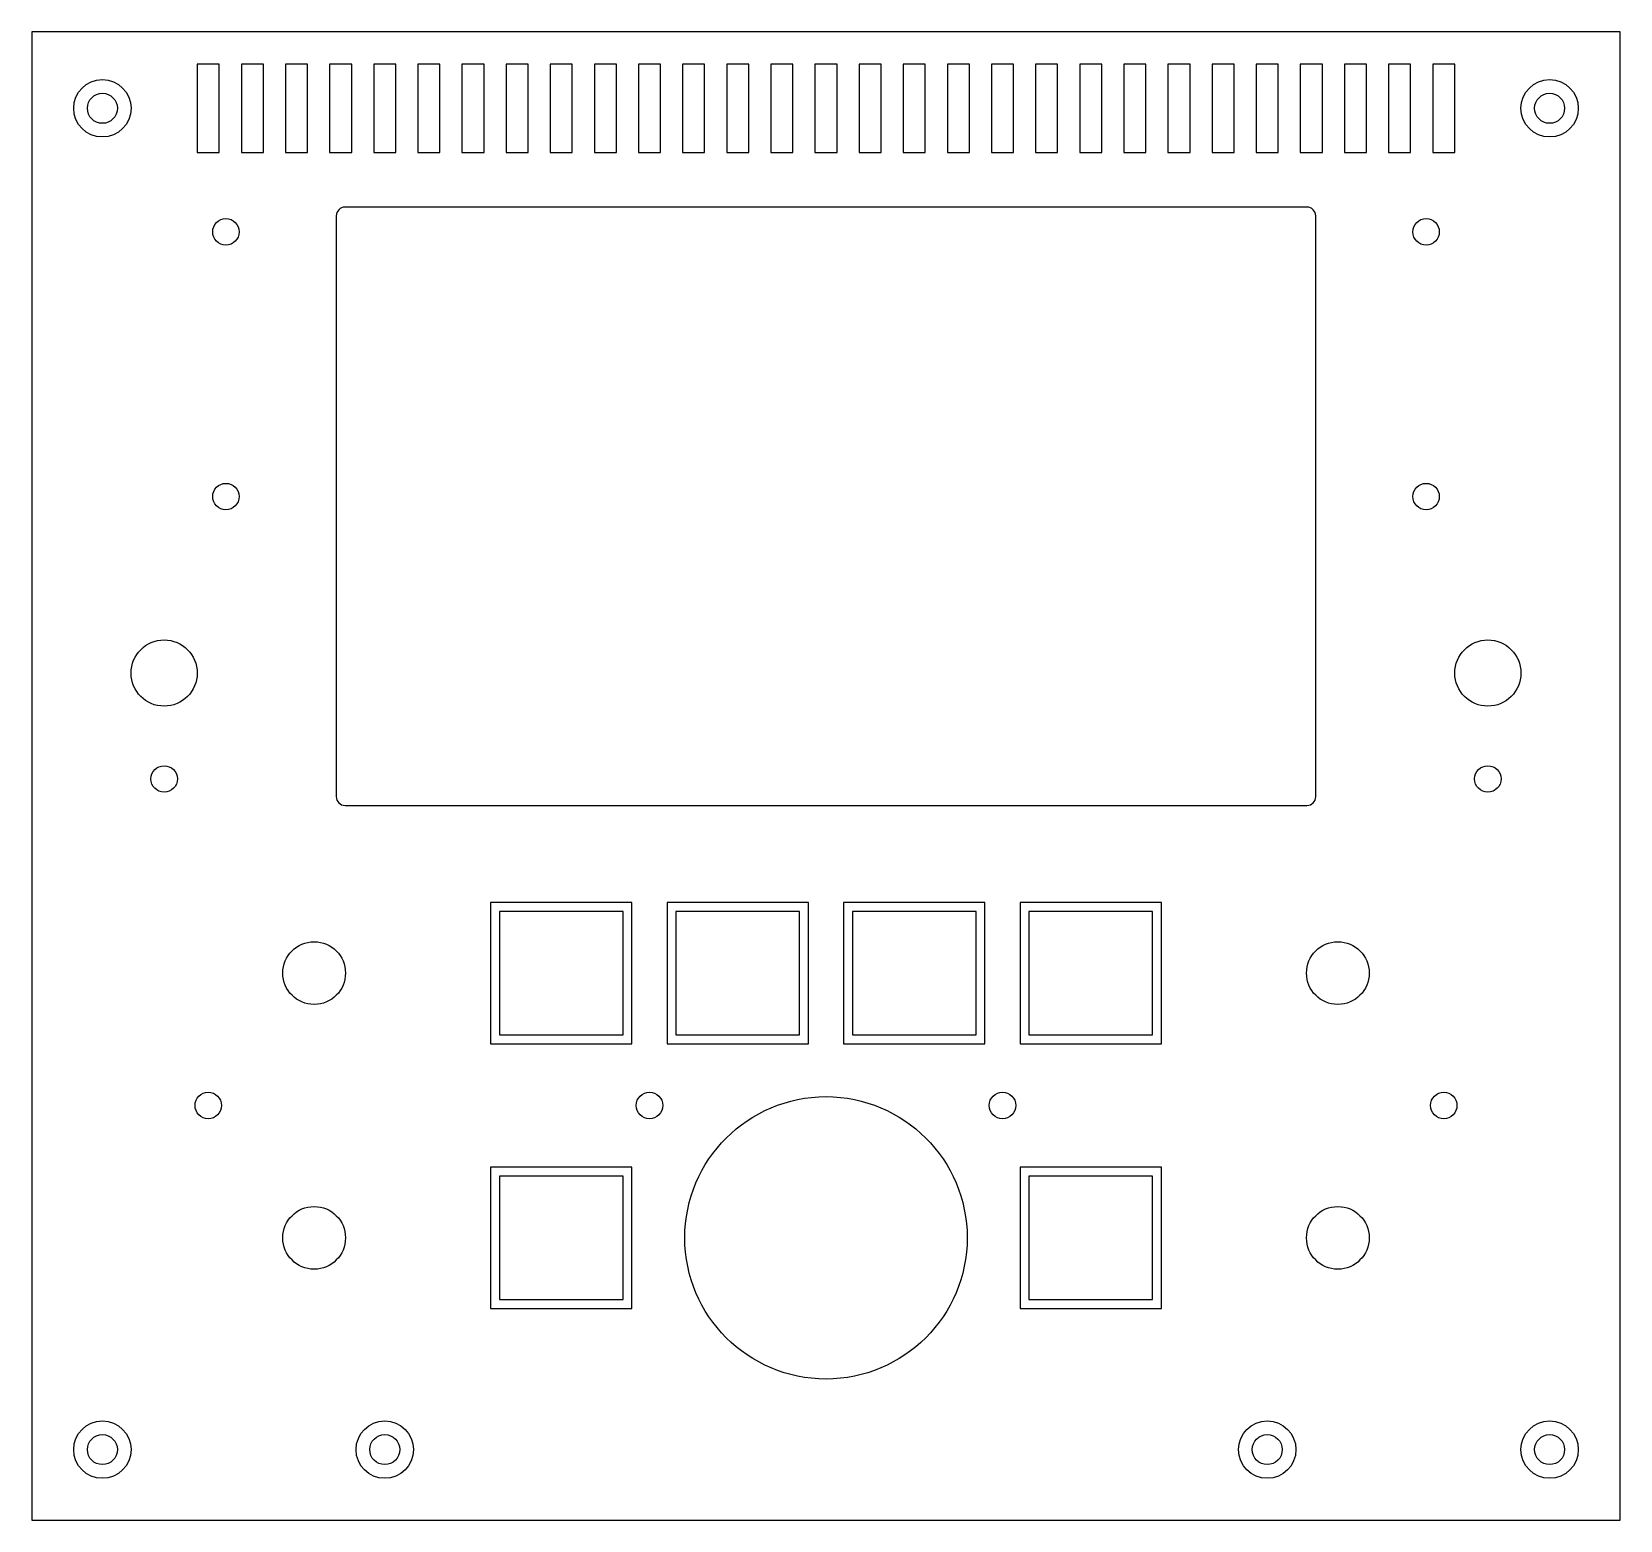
# Model space of a CAD drawing. Header units: millimetres. Extents: x 0 to 180, y 0 to 169.
import ezdxf

# ---------------------------------------------------------------- set-up
doc = ezdxf.new("R2010")
doc.units = ezdxf.units.MM
for name, color, linetype in [('AVELLANADO_90_CARA_SUPERIOR', 7, 'CONTINUOUS'), ('CORTE_PASANTE', 7, 'CONTINUOUS'), ('REBAJE_0p8_CARA_INFERIOR', 7, 'CONTINUOUS')]:
    doc.layers.add(name, color=color, linetype=linetype)

msp = doc.modelspace()

# ---------------------------------------------------------------- linework, layer by layer
at = {"layer": 'AVELLANADO_90_CARA_SUPERIOR'}
for centre in [(8, 160), (172, 160), (8, 8), (40, 8), (140, 8), (172, 8)]:
    msp.add_circle(centre, 3.25, dxfattribs=at)
at = {"layer": 'CORTE_PASANTE'}
for p, q in [((180, 168.67), (0, 168.67)), ((0, 168.67), (0, 0)), ((180, 0), (180, 168.67)), ((21.25, 165), (18.75, 165)), ((18.75, 165), (18.75, 155)), ((21.25, 155), (21.25, 165)), ((26.25, 165), (23.75, 165)), ((23.75, 165), (23.75, 155)), ((26.25, 155), (26.25, 165)), ((31.25, 165), (28.75, 165)), ((28.75, 165), (28.75, 155)), ((31.25, 155), (31.25, 165)), ((36.25, 165), (33.75, 165)), ((33.75, 165), (33.75, 155)), ((36.25, 155), (36.25, 165)), ((41.25, 165), (38.75, 165)), ((38.75, 165), (38.75, 155)), ((41.25, 155), (41.25, 165)), ((46.25, 165), (43.75, 165)), ((43.75, 165), (43.75, 155)), ((46.25, 155), (46.25, 165)), ((51.25, 165), (48.75, 165)), ((48.75, 165), (48.75, 155)), ((51.25, 155), (51.25, 165)), ((56.25, 165), (53.75, 165)), ((53.75, 165), (53.75, 155)), ((56.25, 155), (56.25, 165)), ((61.25, 165), (58.75, 165)), ((58.75, 165), (58.75, 155)), ((61.25, 155), (61.25, 165)), ((66.25, 165), (63.75, 165)), ((63.75, 165), (63.75, 155)), ((66.25, 155), (66.25, 165)), ((71.25, 165), (68.75, 165)), ((68.75, 165), (68.75, 155)), ((71.25, 155), (71.25, 165)), ((76.25, 165), (73.75, 165)), ((73.75, 165), (73.75, 155)), ((76.25, 155), (76.25, 165)), ((81.25, 165), (78.75, 165)), ((78.75, 165), (78.75, 155)), ((81.25, 155), (81.25, 165)), ((86.25, 165), (83.75, 165)), ((83.75, 165), (83.75, 155)), ((86.25, 155), (86.25, 165)), ((91.25, 165), (88.75, 165)), ((88.75, 165), (88.75, 155)), ((91.25, 155), (91.25, 165)), ((96.25, 165), (93.75, 165)), ((93.75, 165), (93.75, 155)), ((96.25, 155), (96.25, 165)), ((101.25, 165), (98.75, 165)), ((98.75, 165), (98.75, 155)), ((101.25, 155), (101.25, 165)), ((106.25, 165), (103.75, 165)), ((103.75, 165), (103.75, 155)), ((106.25, 155), (106.25, 165)), ((111.25, 165), (108.75, 165)), ((108.75, 165), (108.75, 155)), ((111.25, 155), (111.25, 165)), ((116.25, 165), (113.75, 165)), ((113.75, 165), (113.75, 155)), ((116.25, 155), (116.25, 165)), ((121.25, 165), (118.75, 165)), ((118.75, 165), (118.75, 155)), ((121.25, 155), (121.25, 165)), ((126.25, 165), (123.75, 165)), ((123.75, 165), (123.75, 155)), ((126.25, 155), (126.25, 165)), ((131.25, 165), (128.75, 165)), ((128.75, 165), (128.75, 155)), ((131.25, 155), (131.25, 165)), ((136.25, 165), (133.75, 165)), ((133.75, 165), (133.75, 155)), ((136.25, 155), (136.25, 165)), ((141.25, 165), (138.75, 165)), ((138.75, 165), (138.75, 155)), ((141.25, 155), (141.25, 165)), ((146.25, 165), (143.75, 165)), ((143.75, 165), (143.75, 155)), ((146.25, 155), (146.25, 165)), ((151.25, 165), (148.75, 165)), ((148.75, 165), (148.75, 155)), ((151.25, 155), (151.25, 165)), ((156.25, 165), (153.75, 165)), ((153.75, 165), (153.75, 155)), ((156.25, 155), (156.25, 165)), ((161.25, 165), (158.75, 165)), ((158.75, 165), (158.75, 155)), ((161.25, 155), (161.25, 165)), ((18.75, 155), (21.25, 155)), ((23.75, 155), (26.25, 155)), ((28.75, 155), (31.25, 155)), ((33.75, 155), (36.25, 155)), ((38.75, 155), (41.25, 155)), ((43.75, 155), (46.25, 155)), ((48.75, 155), (51.25, 155)), ((53.75, 155), (56.25, 155)), ((58.75, 155), (61.25, 155)), ((63.75, 155), (66.25, 155)), ((68.75, 155), (71.25, 155)), ((73.75, 155), (76.25, 155)), ((78.75, 155), (81.25, 155)), ((83.75, 155), (86.25, 155)), ((88.75, 155), (91.25, 155)), ((93.75, 155), (96.25, 155)), ((98.75, 155), (101.25, 155)), ((103.75, 155), (106.25, 155)), ((108.75, 155), (111.25, 155)), ((113.75, 155), (116.25, 155)), ((118.75, 155), (121.25, 155)), ((123.75, 155), (126.25, 155)), ((128.75, 155), (131.25, 155)), ((133.75, 155), (136.25, 155)), ((138.75, 155), (141.25, 155)), ((143.75, 155), (146.25, 155)), ((148.75, 155), (151.25, 155)), ((153.75, 155), (156.25, 155)), ((158.75, 155), (161.25, 155)), ((34.5, 147.8), (34.5, 82)), ((144.5, 148.8), (35.5, 148.8)), ((145.5, 82), (145.5, 147.8)), ((35.5, 81), (144.5, 81)), ((67, 69), (53, 69)), ((53, 69), (53, 55)), ((67, 55), (67, 69)), ((87, 69), (73, 69)), ((73, 69), (73, 55)), ((87, 55), (87, 69)), ((107, 69), (93, 69)), ((93, 69), (93, 55)), ((107, 55), (107, 69)), ((127, 69), (113, 69)), ((113, 69), (113, 55)), ((127, 55), (127, 69)), ((53, 55), (67, 55)), ((73, 55), (87, 55)), ((93, 55), (107, 55)), ((113, 55), (127, 55)), ((67, 39), (53, 39)), ((53, 39), (53, 25)), ((67, 25), (67, 39)), ((127, 39), (113, 39)), ((113, 39), (113, 25)), ((127, 25), (127, 39)), ((53, 25), (67, 25)), ((113, 25), (127, 25)), ((0, 0), (180, 0))]:
    msp.add_line(p, q, dxfattribs=at)
for centre, radius in [((8, 160), 1.7), ((172, 160), 1.7), ((22, 146), 1.5), ((158, 146), 1.5), ((22, 116), 1.5), ((158, 116), 1.5), ((15, 96), 3.75), ((165, 96), 3.75), ((15, 84), 1.5), ((165, 84), 1.5), ((32, 62), 3.55), ((148, 62), 3.55), ((20, 47), 1.5), ((70, 47), 1.5), ((90, 32), 16), ((110, 47), 1.5), ((160, 47), 1.5), ((32, 32), 3.55), ((148, 32), 3.55), ((8, 8), 1.7), ((40, 8), 1.7), ((140, 8), 1.7), ((172, 8), 1.7)]:
    msp.add_circle(centre, radius, dxfattribs=at)
for centre, start, end in [((35.5, 147.8), 90, 180), ((144.5, 147.8), 0, 90), ((35.5, 82), 180, -90), ((144.5, 82), -90, 0)]:
    msp.add_arc(centre, 1, start, end, dxfattribs=at)
at = {"layer": 'REBAJE_0p8_CARA_INFERIOR'}
for p, q in [((68, 70), (52, 70)), ((52, 70), (52, 54)), ((68, 54), (68, 70)), ((88, 70), (72, 70)), ((72, 70), (72, 54)), ((88, 54), (88, 70)), ((108, 70), (92, 70)), ((92, 70), (92, 54)), ((108, 54), (108, 70)), ((128, 70), (112, 70)), ((112, 70), (112, 54)), ((128, 54), (128, 70)), ((52, 54), (68, 54)), ((72, 54), (88, 54)), ((92, 54), (108, 54)), ((112, 54), (128, 54)), ((68, 40), (52, 40)), ((52, 40), (52, 24)), ((68, 24), (68, 40)), ((128, 40), (112, 40)), ((112, 40), (112, 24)), ((128, 24), (128, 40)), ((52, 24), (68, 24)), ((112, 24), (128, 24))]:
    msp.add_line(p, q, dxfattribs=at)

doc.saveas('drawing.dxf')
